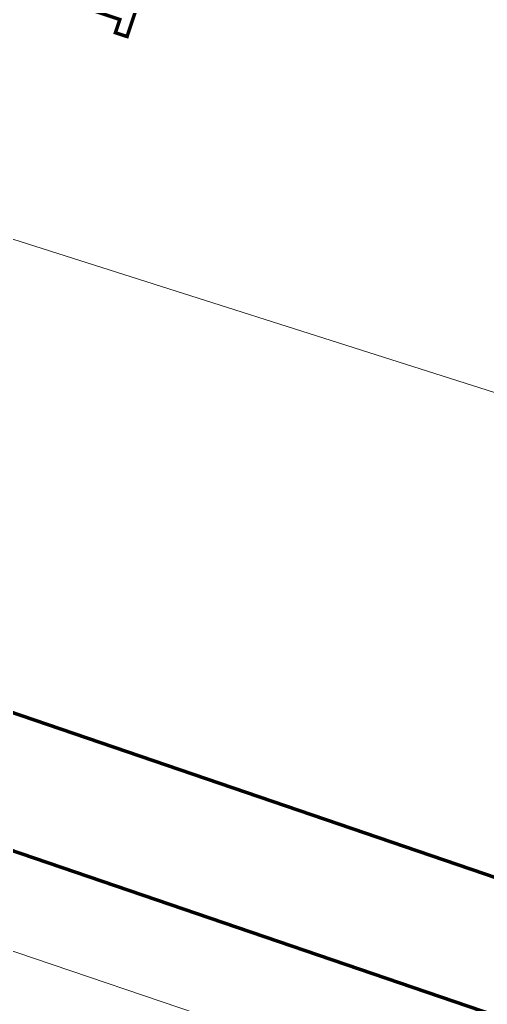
# Model space of a CAD drawing. Header units: inches. Extents: x 350994 to 353538, y 1581369 to 1583842.
# Drawn here: x 351459.8 to 351473.23, y 1583176.98 to 1583205.24 of the extents above; entities that cross this region are included whole.
import ezdxf

# ---------------------------------------------------------------- set-up
doc = ezdxf.new("R2010")
doc.units = ezdxf.units.IN
doc.header["$MEASUREMENT"] = 0
doc.linetypes.add('1', pattern=[0])
for name, color, linetype in [('BOUNDARY', 5, 'Continuous'), ('EP TF', 5, 'Continuous'), ("ROAD'S", 1, '1')]:
    doc.layers.add(name, color=color, linetype=linetype)
doc.styles.get("Standard").update_dxf_attribs({"font": 'arial.ttf'})
doc.linetypes.add('SILT_FENCE', pattern='A,0.5,-0.2,["EP",Standard,S=0.1,R=0,X=-0.1,Y=-0.05],-0.2', length=0.9)

msp = doc.modelspace()

# ---------------------------------------------------------------- linework, layer by layer
at = {"layer": 'BOUNDARY', "lineweight": 5, "const_width": 0.1, "elevation": 100.418}
msp.add_lwpolyline([(351464.176, 1583208.649), (351462.888, 1583204.757), (351462.554, 1583204.867), (351462.679, 1583205.247), (351459.926, 1583206.159)], dxfattribs=at)
at = {"layer": 'EP TF', "color": 252, "linetype": 'SILT_FENCE', "lineweight": 5, "ltscale": 6}
for points, elevation in [([(351860.599, 1583050.457), (351843.117, 1583054.927), (351805.428, 1583069.434), (351749.996, 1583088.043), (351693.324, 1583107.195), (351559.818, 1583166.634), (351530.996, 1583175.986), (351505.516, 1583184.189), (351479.554, 1583192.598), (351455.022, 1583200.395), (351427.507, 1583209.446), (351401.181, 1583217.744), (351377.104, 1583229.332), (351383.888, 1583253.394), (351390.184, 1583276.102), (351398.171, 1583304.68), (351406.613, 1583334.671), (351412.571, 1583355.244), (351419.656, 1583379.976), (351427.743, 1583409.247), (351437.315, 1583441.687)], 98.457), ([(352025.499, 1582984.555), (352013.883, 1582988.032), (351986.12, 1582998.117), (351951.915, 1583009.746), (351876.576, 1583035.217), (351840.261, 1583047.696), (351802.673, 1583060.544), (351762.275, 1583074.103), (351725.054, 1583086.642), (351691.929, 1583098.187), (351553.178, 1583146.847), (351517.646, 1583158.694), (351492.809, 1583167.263), (351468.143, 1583175.612), (351443.067, 1583184.115), (351416.279, 1583193.103), (351390.959, 1583201.595), (351371.294, 1583208.271), (351334.549, 1583220.761)], 97.614)]:
    msp.add_lwpolyline(points, dxfattribs=dict(at, elevation=elevation))
at = {"layer": "ROAD'S", "lineweight": 5, "const_width": 0.1}
for points in [[(351555.306, 1583169.633), (351551.477, 1583163.313), (351551.477, 1583163.313), (351547.92, 1583160.015), (351541.675, 1583157.461), (351530.115, 1583161.263), (351443.083, 1583190.995), (351393.516, 1583207.274), (351376.8, 1583213.469), (351374.718, 1583216.187), (351374.233, 1583219.494), (351374.622, 1583226.248), (351388.101, 1583275.027), (351388.101, 1583275.027)], [(351304.091, 1583161.22), (351358.679, 1583143.789), (351460.96, 1583109.702), (351522.085, 1583088.954), (351526.73, 1583088.676), (351527.686, 1583089.484), (351547.435, 1583147.465), (351548.201, 1583150.043), (351547.703, 1583151.231), (351540.484, 1583154.313), (351528.745, 1583157.78), (351442.317, 1583187.289), (351392.046, 1583203.837), (351392.046, 1583203.837)]]:
    msp.add_lwpolyline(points, dxfattribs=at)

doc.saveas('drawing.dxf')
